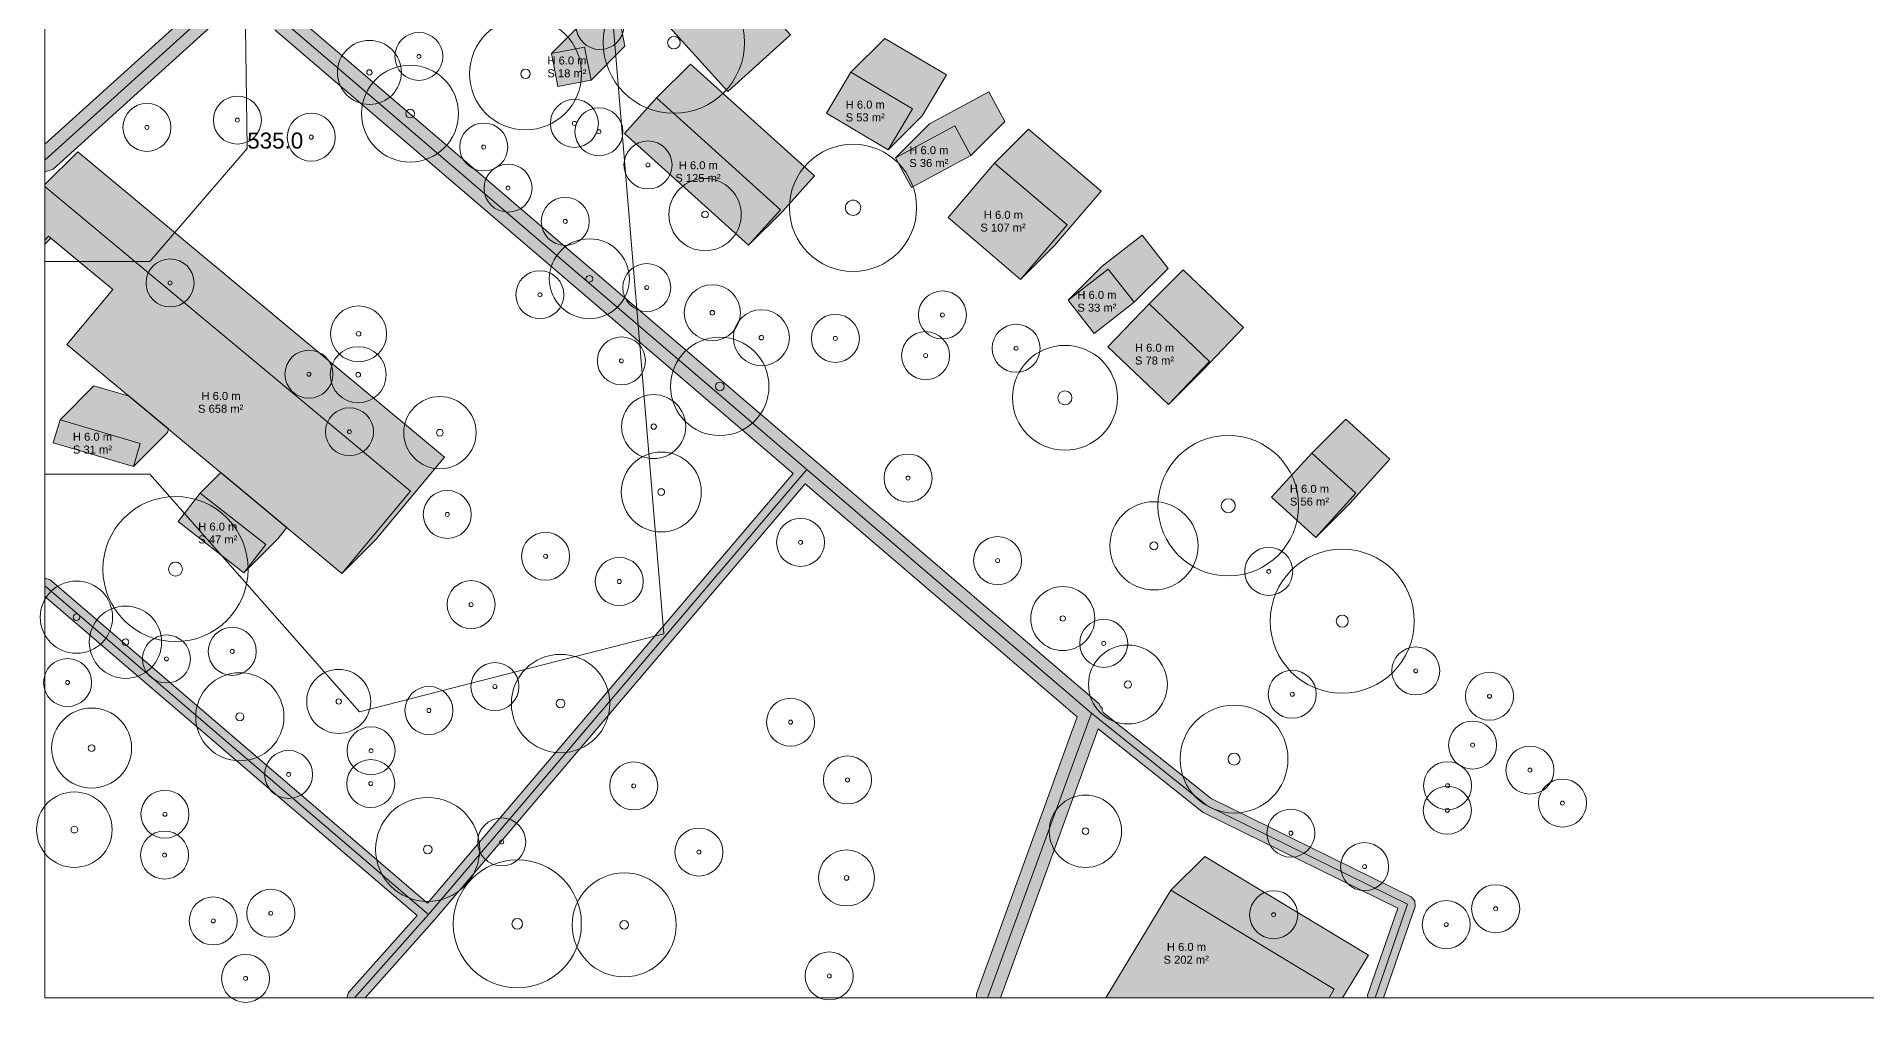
# Model space of a CAD drawing. Header units: metres. Extents: x -3 to 687, y -1 to 1371.
# Drawn here: x -1 to 227.6, y -0.6 to 120.2 of the extents above; entities that cross this region are included whole.
import ezdxf

# ---------------------------------------------------------------- set-up
doc = ezdxf.new("R2010")
doc.units = ezdxf.units.M
doc.header["$MEASUREMENT"] = 0
for name, color, linetype, lineweight, true_color in [('TPX_BUILDING_AREAS_TEXT', 7, 'CONTINUOUS', 0, 0x000000), ('TPX_BUILDING_HEIGHTS_TEXT', 7, 'CONTINUOUS', 0, 0x000000), ('TPX_BUILDINGS', 7, 'CONTINUOUS', 0, 0x000000), ('TPX_BUILDINGS_HATCH', 7, 'CONTINUOUS', 0, 0xf0f0f0), ('TPX_BUILDINGS_SHADOWS_HATCH', 7, 'CONTINUOUS', 0, 0x000000), ('TPX_BUILDINGS_SHADOWS_OUTLINES', 7, 'CONTINUOUS', 0, 0x000000), ('TPX_CONTOUR_LINES_5M', 7, 'CONTINUOUS', 0, 0x969696), ('TPX_CONTOUR_LINES_5M_TEXT', 7, 'CONTINUOUS', 0, 0x000000), ('TPX_FRAME_PROJECT', 7, 'CONTINUOUS', 0, 0x000000), ('TPX_ROADS_AXES', 7, 'CONTINUOUS', 0, 0x323232), ('TPX_ROADS_CONTOURS', 7, 'CONTINUOUS', 0, 0x646464), ('TPX_ROADS_HATCH', 7, 'CONTINUOUS', 0, 0xc8c8c8), ('TPX_VEGETATION_TREES_INDIVIDUAL', 7, 'CONTINUOUS', 0, 0x136734)]:
    doc.layers.add(name, color=color, linetype=linetype, lineweight=lineweight, true_color=true_color)
doc.styles.add('TPX_TEXTE', font='arial.ttf')

# ---------------------------------------------------------------- blocks, each defined once
blk = doc.blocks.new('TREETR009_CR088')
at = {"layer": 'TPX_VEGETATION_TREES_INDIVIDUAL'}
for radius in [8.79, 0.875]:
    blk.add_circle((0, 0, 0.04), radius, dxfattribs=at)
blk = doc.blocks.new('TREETR008_CR090')
at = {"layer": 'TPX_VEGETATION_TREES_INDIVIDUAL'}
for radius in [9, 0.75]:
    blk.add_circle((0, 0, 0.04), radius, dxfattribs=at)
blk = doc.blocks.new('TREETR008_CR067')
at = {"layer": 'TPX_VEGETATION_TREES_INDIVIDUAL'}
for radius in [6.74, 0.75]:
    blk.add_circle((0, 0, 0.04), radius, dxfattribs=at)
blk = doc.blocks.new('TREETR004_CR050')
at = {"layer": 'TPX_VEGETATION_TREES_INDIVIDUAL'}
for radius in [5, 0.417]:
    blk.add_circle((0, 0, 0.04), radius, dxfattribs=at)
blk = doc.blocks.new('TREETR008_CR088')
at = {"layer": 'TPX_VEGETATION_TREES_INDIVIDUAL'}
for radius in [8.83, 0.792]:
    blk.add_circle((0, 0, 0.04), radius, dxfattribs=at)
blk = doc.blocks.new('TREETR005_CR065')
at = {"layer": 'TPX_VEGETATION_TREES_INDIVIDUAL'}
for radius in [6.5, 0.542]:
    blk.add_circle((0, 0, 0.04), radius, dxfattribs=at)
blk = doc.blocks.new('TREETR005_CR049')
at = {"layer": 'TPX_VEGETATION_TREES_INDIVIDUAL'}
for radius in [4.93, 0.458]:
    blk.add_circle((0, 0, 0.04), radius, dxfattribs=at)
blk = doc.blocks.new('TREETR003_CR040')
at = {"layer": 'TPX_VEGETATION_TREES_INDIVIDUAL'}
for radius in [4, 0.333]:
    blk.add_circle((0, 0, 0.04), radius, dxfattribs=at)
blk = doc.blocks.new('TREETR004_CR047')
at = {"layer": 'TPX_VEGETATION_TREES_INDIVIDUAL'}
for radius in [4.72, 0.417]:
    blk.add_circle((0, 0, 0.04), radius, dxfattribs=at)
blk = doc.blocks.new('TREETR005_CR062')
at = {"layer": 'TPX_VEGETATION_TREES_INDIVIDUAL'}
for radius in [6.15, 0.542]:
    blk.add_circle((0, 0, 0.04), radius, dxfattribs=at)
blk = doc.blocks.new('TREETR005_CR061')
at = {"layer": 'TPX_VEGETATION_TREES_INDIVIDUAL'}
for radius in [6.05, 0.542]:
    blk.add_circle((0, 0, 0.04), radius, dxfattribs=at)
blk = doc.blocks.new('TREETR003_CR035')
at = {"layer": 'TPX_VEGETATION_TREES_INDIVIDUAL'}
for radius in [3.5, 0.292]:
    blk.add_circle((0, 0, 0.04), radius, dxfattribs=at)
blk = doc.blocks.new('TREETR003_CR030')
at = {"layer": 'TPX_VEGETATION_TREES_INDIVIDUAL'}
for radius in [3, 0.25]:
    blk.add_circle((0, 0, 0.04), radius, dxfattribs=at)
blk = doc.blocks.new('TREETR006_CR070')
at = {"layer": 'TPX_VEGETATION_TREES_INDIVIDUAL'}
for radius in [7, 0.583]:
    blk.add_circle((0, 0, 0.04), radius, dxfattribs=at)
blk = doc.blocks.new('TREETR007_CR080')
at = {"layer": 'TPX_VEGETATION_TREES_INDIVIDUAL'}
for radius in [8, 0.667]:
    blk.add_circle((0, 0, 0.04), radius, dxfattribs=at)
blk = doc.blocks.new('TREETR004_CR045')
at = {"layer": 'TPX_VEGETATION_TREES_INDIVIDUAL'}
for radius in [4.52, 0.417]:
    blk.add_circle((0, 0, 0.04), radius, dxfattribs=at)
blk = doc.blocks.new('TREETR009_CR091')
at = {"layer": 'TPX_VEGETATION_TREES_INDIVIDUAL'}
for radius in [9.07, 0.875]:
    blk.add_circle((0, 0, 0.04), radius, dxfattribs=at)
blk = doc.blocks.new('TREETR010_CR080')
at = {"layer": 'TPX_VEGETATION_TREES_INDIVIDUAL'}
for radius in [7.95, 0.958]:
    blk.add_circle((0, 0, 0.04), radius, dxfattribs=at)
blk = doc.blocks.new('TREETR009_CR066')
at = {"layer": 'TPX_VEGETATION_TREES_INDIVIDUAL'}
for radius in [6.56, 0.875]:
    blk.add_circle((0, 0, 0.04), radius, dxfattribs=at)
blk = doc.blocks.new('TREETR005_CR055')
at = {"layer": 'TPX_VEGETATION_TREES_INDIVIDUAL'}
for radius in [5.51, 0.5]:
    blk.add_circle((0, 0, 0.04), radius, dxfattribs=at)

msp = doc.modelspace()

# ---------------------------------------------------------------- hatches: boundary and pattern name
at = {"layer": 'TPX_BUILDINGS_HATCH'}
for points in [[(81.83, 132.93), (74, 125.85), (85.32, 113.34), (93.14, 120.42), (81.83, 132.93)], [(67.43, 118.87), (63.29, 118.08), (64.08, 113.93), (68.23, 114.73), (67.43, 118.87)], [(100.7, 115.72), (97.65, 110.6), (105.36, 106.03), (108.4, 111.16), (100.7, 115.72)], [(76.41, 112.51), (72.41, 108.08), (87.91, 94.09), (91.91, 98.51), (76.41, 112.51)], [(113.68, 109.04), (106.27, 105.04), (108.27, 101.32), (115.7, 105.33), (113.68, 109.04)], [(118.66, 104.37), (112.84, 97.57), (121.91, 89.82), (127.72, 96.63), (118.66, 104.37)], [(0, 101.44), (0, 94.73), (0.43, 95.25), (8.46, 88.57), (2.72, 81.7), (37.1, 53.04), (45.69, 63.36), (0, 101.44)], [(132.86, 91.11), (127.86, 87.23), (131.1, 83.07), (136.09, 86.96), (132.86, 91.11)], [(137.98, 86.79), (132.82, 81.39), (140.37, 74.18), (145.53, 79.58), (137.98, 86.79)], [(1.88, 72.26), (1.03, 69.4), (11.05, 66.44), (11.89, 69.3), (1.88, 72.26)], [(158.29, 68.11), (153.27, 62.59), (158.79, 57.57), (163.81, 63.09), (158.29, 68.11)], [(19.39, 63.09), (16.63, 59.57), (24.86, 53.13), (27.61, 56.66), (19.39, 63.09)], [(140.7, 13.44), (132.57, 0), (160.47, 0), (161.11, 1.07), (140.7, 13.44)]]:
    msp.add_hatch(color=256, dxfattribs=at).paths.add_polyline_path(points)
at = {"layer": 'TPX_BUILDINGS_SHADOWS_HATCH'}
for points in [[(67.53, 122.32), (63.29, 118.08), (67.43, 118.87), (68.23, 114.73), (72.47, 118.97), (71.68, 123.11), (67.53, 122.32)], [(104.94, 119.96), (100.7, 115.72), (108.4, 111.16), (105.36, 106.03), (109.6, 110.27), (112.64, 115.4), (104.94, 119.96)], [(80.65, 116.75), (76.41, 112.51), (91.91, 98.51), (87.91, 94.09), (92.16, 98.33), (96.15, 102.76), (80.65, 116.75)], [(110.51, 109.28), (106.27, 105.04), (113.68, 109.04), (115.7, 105.33), (119.94, 109.58), (117.93, 113.29), (110.51, 109.28)], [(122.9, 108.62), (118.66, 104.37), (127.72, 96.63), (121.91, 89.82), (126.16, 94.07), (131.97, 100.87), (122.9, 108.62)], [(0, 101.69), (0, 101.44), (45.69, 63.36), (37.1, 53.04), (41.34, 57.29), (49.94, 67.6), (4.1, 105.79), (0, 101.69)], [(0, 94.73), (0, 94.24), (0.74, 94.99), (8.46, 88.57), (0.43, 95.25), (0, 94.73)], [(132.11, 91.47), (127.86, 87.23), (132.86, 91.11), (136.09, 86.96), (140.34, 91.2), (137.1, 95.36), (132.11, 91.47)], [(142.22, 91.03), (137.98, 86.79), (145.53, 79.58), (140.37, 74.18), (144.62, 78.43), (149.77, 83.82), (142.22, 91.03)], [(6.12, 76.5), (1.88, 72.26), (11.89, 69.3), (11.05, 66.44), (15.29, 70.68), (15.42, 71.12), (10.51, 75.21), (6.12, 76.5)], [(162.53, 72.36), (158.29, 68.11), (163.81, 63.09), (158.79, 57.57), (163.03, 61.81), (168.05, 67.34), (162.53, 72.36)], [(21.96, 65.66), (19.39, 63.09), (27.61, 56.66), (24.86, 53.13), (29.1, 57.37), (30.21, 58.79), (21.96, 65.66)], [(144.94, 17.68), (140.7, 13.44), (161.11, 1.07), (160.47, 0), (162.14, 0), (165.36, 5.31), (144.94, 17.68)]]:
    msp.add_hatch(color=256, dxfattribs=at).paths.add_polyline_path(points)
at = {"layer": 'TPX_ROADS_HATCH'}
msp.add_hatch(color=256, dxfattribs=at).paths.add_polyline_path([(0, 52.47), (0, 50.18), (46.5, 10.3), (37.93, 0.66), (37.7, 0), (40.02, 0), (48.67, 9.73), (48.68, 9.75), (95, 64.25), (128.98, 35.14), (116.38, 0.51), (116.4, 0), (119.38, 0), (131.62, 33.62), (144.54, 23.27), (144.73, 23.15), (169.03, 11.22), (165.27, 0.33), (165.29, 0), (167.27, 0), (171.21, 11.4), (171.19, 12.11), (170.71, 12.62), (145.71, 24.9), (132.23, 35.69), (132.24, 35.72), (132.12, 35.96), (132.1, 36.24), (131.87, 36.45), (131.72, 36.74), (96.19, 67.18), (30.48, 123.47), (29.97, 123.75), (22.57, 126.17), (21.79, 126.21), (21.1, 125.86), (0, 106.75), (0, 103.26), (1.01, 103.62), (22.46, 123.05), (28.75, 120.99), (93.48, 65.55), (47.81, 11.81), (0.65, 52.26), (0, 52.47)])

# ---------------------------------------------------------------- linework, layer by layer
at = {"layer": 'TPX_BUILDINGS', "elevation": 0.04}
for points in [[(81.83, 132.93), (74, 125.85), (85.32, 113.34), (93.14, 120.42)], [(67.43, 118.87), (63.29, 118.08), (64.08, 113.93), (68.23, 114.73)], [(100.7, 115.72), (97.65, 110.6), (105.36, 106.03), (108.4, 111.16)], [(76.41, 112.51), (72.41, 108.08), (87.91, 94.09), (91.91, 98.51)], [(113.68, 109.04), (106.27, 105.04), (108.27, 101.32), (115.7, 105.33)], [(118.66, 104.37), (112.84, 97.57), (121.91, 89.82), (127.72, 96.63)], [(0, 101.44), (0, 94.73), (0.43, 95.25), (8.46, 88.57), (2.72, 81.7), (37.1, 53.04), (45.69, 63.36)], [(132.86, 91.11), (127.86, 87.23), (131.1, 83.07), (136.09, 86.96)], [(137.98, 86.79), (132.82, 81.39), (140.37, 74.18), (145.53, 79.58)], [(1.88, 72.26), (1.03, 69.4), (11.05, 66.44), (11.89, 69.3)], [(158.29, 68.11), (153.27, 62.59), (158.79, 57.57), (163.81, 63.09)], [(19.39, 63.09), (16.63, 59.57), (24.86, 53.13), (27.61, 56.66)], [(140.7, 13.44), (132.57, 0), (160.47, 0), (161.11, 1.07)]]:
    msp.add_lwpolyline(points, close=True, dxfattribs=at)
at = {"layer": 'TPX_BUILDINGS_SHADOWS_OUTLINES', "elevation": 0.04}
for points in [[(67.53, 122.32), (63.29, 118.08), (67.43, 118.87), (68.23, 114.73), (72.47, 118.97), (71.68, 123.11)], [(104.94, 119.96), (100.7, 115.72), (108.4, 111.16), (105.36, 106.03), (109.6, 110.27), (112.64, 115.4)], [(80.65, 116.75), (76.41, 112.51), (91.91, 98.51), (87.91, 94.09), (92.16, 98.33), (96.15, 102.76)], [(110.51, 109.28), (106.27, 105.04), (113.68, 109.04), (115.7, 105.33), (119.94, 109.58), (117.93, 113.29)], [(122.9, 108.62), (118.66, 104.37), (127.72, 96.63), (121.91, 89.82), (126.16, 94.07), (131.97, 100.87)], [(0, 101.69), (0, 101.44), (45.69, 63.36), (37.1, 53.04), (41.34, 57.29), (49.94, 67.6), (4.1, 105.79)], [(0, 94.73), (0, 94.24), (0.74, 94.99), (8.46, 88.57), (0.43, 95.25)], [(132.11, 91.47), (127.86, 87.23), (132.86, 91.11), (136.09, 86.96), (140.34, 91.2), (137.1, 95.36)], [(142.22, 91.03), (137.98, 86.79), (145.53, 79.58), (140.37, 74.18), (144.62, 78.43), (149.77, 83.82)], [(6.12, 76.5), (1.88, 72.26), (11.89, 69.3), (11.05, 66.44), (15.29, 70.68), (15.42, 71.12), (10.51, 75.21)], [(162.53, 72.36), (158.29, 68.11), (163.81, 63.09), (158.79, 57.57), (163.03, 61.81), (168.05, 67.34)], [(21.96, 65.66), (19.39, 63.09), (27.61, 56.66), (24.86, 53.13), (29.1, 57.37), (30.21, 58.79)], [(144.94, 17.68), (140.7, 13.44), (161.11, 1.07), (160.47, 0), (162.14, 0), (165.36, 5.31)]]:
    msp.add_lwpolyline(points, close=True, dxfattribs=at)
at = {"layer": 'TPX_CONTOUR_LINES_5M', "elevation": 0.05}
for points in [[(257.98, 0), (246.14, 106.18), (196.53, 166.59), (144.12, 163.58), (91.72, 210.8), (67.26, 166.86), (77.34, 45.51), (39.31, 35.76), (13.1, 65.48), (0, 65.48)], [(0, 92.06), (13.1, 92.06), (25.28, 106.18), (24.83, 136.52), (0, 143.29)]]:
    msp.add_lwpolyline(points, dxfattribs=at)
at = {"layer": 'TPX_FRAME_PROJECT', "elevation": 0}
msp.add_lwpolyline([(0, 0), (681.31, 0), (681.31, 1365.2), (0, 1365.2)], close=True, dxfattribs=at)
at = {"layer": 'TPX_ROADS_AXES', "elevation": 0.03}
for points in [[(130.75, 35.6), (95.21, 66.04), (29.5, 122.33), (22.1, 124.75), (0, 104.73)], [(38.68, 0), (47.92, 10.4), (95.21, 66.04)], [(0, 51.5), (47.92, 10.4)], [(117.79, 0), (130.75, 35.6)], [(166.21, 0), (170.26, 11.72), (145.17, 24.05), (130.75, 35.6)]]:
    msp.add_lwpolyline(points, dxfattribs=at)
at = {"layer": 'TPX_ROADS_CONTOURS', "elevation": 0.03}
for points in [[(21.1, 125.86), (0, 106.75), (0, 103.26), (1.01, 103.62), (22.46, 123.05)], [(28.75, 120.99), (93.48, 65.55), (47.81, 11.81), (0.65, 52.26), (0, 52.47), (0, 50.18), (46.5, 10.3), (37.93, 0.66), (37.7, 0), (40.02, 0), (48.67, 9.73), (48.68, 9.75), (95, 64.25), (128.98, 35.14), (116.38, 0.51), (116.4, 0), (119.38, 0), (131.62, 33.62), (144.54, 23.27), (144.73, 23.15), (169.03, 11.22), (165.27, 0.33), (165.29, 0), (167.27, 0), (171.21, 11.4), (171.19, 12.11), (170.71, 12.62), (145.71, 24.9), (132.23, 35.69), (132.24, 35.72), (132.12, 35.96), (132.1, 36.24), (131.87, 36.45), (131.72, 36.74), (96.19, 67.18), (30.48, 123.47)]]:
    msp.add_lwpolyline(points, dxfattribs=at)

# ---------------------------------------------------------------- block references
at = {"layer": 'TPX_VEGETATION_TREES_INDIVIDUAL'}
for name, p in [('TREETR008_CR088', (78.58, 119.43, 0.04)), ('TREETR003_CR030', (69.35, 121.57, 0.04)), ('TREETR006_CR070', (60.05, 115.53, 0.04)), ('TREETR003_CR040', (40.54, 115.71, 0.04)), ('TREETR003_CR030', (46.72, 117.7, 0.04)), ('TREETR005_CR061', (45.62, 110.55, 0.04)), ('TREETR003_CR030', (24.04, 109.74, 0.04)), ('TREETR003_CR030', (66.15, 109.33, 0.04)), ('TREETR003_CR030', (12.74, 108.83, 0.04)), ('TREETR003_CR030', (33.27, 107.61, 0.04)), ('TREETR003_CR030', (69.22, 108.28, 0.04)), ('TREETR003_CR030', (54.83, 106.38, 0.04)), ('TREETR003_CR030', (75.35, 104.14, 0.04)), ('TREETR010_CR080', (100.97, 98.78, 0.04)), ('TREETR003_CR030', (57.86, 101.24, 0.04)), ('TREETR004_CR045', (82.48, 97.93, 0.04)), ('TREETR003_CR030', (65.01, 97.08, 0.04)), ('TREETR004_CR050', (68.02, 89.9, 0.04)), ('TREETR003_CR030', (15.63, 89.38, 0.04)), ('TREETR003_CR030', (75.2, 88.81, 0.04)), ('TREETR003_CR030', (61.84, 87.91, 0.04)), ('TREETR003_CR035', (83.39, 85.66, 0.04)), ('TREETR003_CR030', (112.14, 85.38, 0.04)), ('TREETR003_CR035', (39.19, 83.02, 0.04)), ('TREETR003_CR035', (89.52, 82.54, 0.04)), ('TREETR003_CR030', (98.76, 82.45, 0.04)), ('TREETR003_CR030', (72.03, 79.64, 0.04)), ('TREETR005_CR062', (84.32, 76.45, 0.04)), ('TREETR003_CR030', (110.04, 80.29, 0.04)), ('TREETR003_CR030', (121.35, 81.21, 0.04)), ('TREETR003_CR030', (32.98, 77.97, 0.04)), ('TREETR003_CR035', (39.14, 77.91, 0.04)), ('TREETR009_CR066', (127.45, 75.02, 0.04)), ('TREETR003_CR030', (38.05, 70.77, 0.04)), ('TREETR004_CR045', (49.35, 70.66, 0.04)), ('TREETR003_CR040', (76.06, 71.42, 0.04)), ('TREETR009_CR088', (147.86, 61.53, 0.04)), ('TREETR004_CR050', (77.01, 63.24, 0.04)), ('TREETR003_CR030', (107.84, 64.98, 0.04)), ('TREETR009_CR091', (16.31, 53.6, 0.04)), ('TREETR003_CR030', (50.27, 60.43, 0.04)), ('TREETR005_CR055', (138.57, 56.51, 0.04)), ('TREETR003_CR030', (94.41, 56.94, 0.04)), ('TREETR003_CR030', (62.55, 55.2, 0.04)), ('TREETR003_CR030', (119.04, 54.66, 0.04)), ('TREETR003_CR030', (71.76, 52.05, 0.04)), ('TREETR003_CR030', (152.92, 53.31, 0.04)), ('TREETR008_CR090', (162.1, 47.09, 0.04)), ('TREETR004_CR045', (3.93, 47.59, 0.04)), ('TREETR003_CR030', (53.25, 49.16, 0.04)), ('TREETR003_CR040', (127.18, 47.42, 0.04)), ('TREETR004_CR045', (10.06, 44.46, 0.04)), ('TREETR003_CR030', (23.4, 43.31, 0.04)), ('TREETR003_CR030', (132.29, 44.31, 0.04)), ('TREETR003_CR030', (15.18, 42.37, 0.04)), ('TREETR005_CR049', (135.32, 39.17, 0.04)), ('TREETR003_CR030', (171.29, 40.87, 0.04)), ('TREETR003_CR030', (2.82, 39.42, 0.04)), ('TREETR003_CR030', (56.23, 38.91, 0.04)), ('TREETR005_CR062', (64.43, 36.79, 0.04)), ('TREETR005_CR055', (24.35, 35.13, 0.04)), ('TREETR003_CR040', (36.7, 37.05, 0.04)), ('TREETR003_CR030', (47.98, 35.92, 0.04)), ('TREETR003_CR030', (155.85, 37.95, 0.04)), ('TREETR003_CR030', (180.5, 37.71, 0.04)), ('TREETR003_CR030', (93.16, 34.46, 0.04)), ('TREETR004_CR050', (5.83, 31.22, 0.04)), ('TREETR008_CR067', (148.58, 29.84, 0.04)), ('TREETR003_CR030', (178.39, 31.6, 0.04)), ('TREETR003_CR030', (40.74, 30.88, 0.04)), ('TREETR003_CR030', (30.44, 27.92, 0.04)), ('TREETR003_CR030', (40.71, 26.79, 0.04)), ('TREETR003_CR030', (100.28, 27.24, 0.04)), ('TREETR003_CR030', (185.55, 28.46, 0.04)), ('TREETR003_CR030', (73.57, 26.48, 0.04)), ('TREETR003_CR030', (175.26, 26.52, 0.04)), ('TREETR004_CR047', (3.67, 21.02, 0.04)), ('TREETR003_CR030', (14.99, 22.95, 0.04)), ('TREETR004_CR045', (130.01, 20.82, 0.04)), ('TREETR003_CR030', (175.23, 23.45, 0.04)), ('TREETR003_CR030', (189.62, 24.34, 0.04)), ('TREETR005_CR065', (47.82, 18.55, 0.04)), ('TREETR003_CR030', (155.68, 20.58, 0.04)), ('TREETR003_CR030', (14.94, 17.84, 0.04)), ('TREETR003_CR030', (57.07, 19.48, 0.04)), ('TREETR003_CR030', (81.71, 18.22, 0.04)), ('TREETR003_CR035', (100.16, 14.98, 0.04)), ('TREETR003_CR030', (164.89, 16.4, 0.04)), ('TREETR007_CR080', (59.02, 9.24, 0.04)), ('TREETR005_CR065', (72.38, 9.11, 0.04)), ('TREETR003_CR030', (181.27, 11.13, 0.04)), ('TREETR003_CR030', (21.02, 9.61, 0.04)), ('TREETR003_CR030', (28.22, 10.56, 0.04)), ('TREETR003_CR030', (153.53, 10.38, 0.04)), ('TREETR003_CR030', (175.09, 9.15, 0.04)), ('TREETR003_CR030', (25.06, 2.42, 0.04)), ('TREETR003_CR030', (97.99, 2.73, 0.04))]:
    msp.add_blockref(name, p, dxfattribs=at)

# ---------------------------------------------------------------- texts
at = {"layer": 'TPX_BUILDING_AREAS_TEXT', "style": 'TPX_TEXTE'}
for s, p in [('S 18 m²', (62.78, 115.1, 0.05)), ('S 53 m²', (100.05, 109.58, 0.05)), ('S 125 m²', (78.76, 102, 0.05)), ('S 36 m²', (108, 103.88, 0.05)), ('S 107 m²', (116.88, 95.8, 0.05)), ('S 33 m²', (129, 85.79, 0.05)), ('S 78 m²', (136.2, 79.18, 0.05)), ('S 658 m²', (19.12, 73.15, 0.05)), ('S 31 m²', (3.49, 68.05, 0.05)), ('S 56 m²', (155.56, 61.54, 0.05)), ('S 47 m²', (19.15, 56.81, 0.05)), ('S 202 m²', (139.77, 4.26, 0.05))]:
    msp.add_text(s, height=1, dxfattribs=at).set_placement(p)
at = {"layer": 'TPX_BUILDING_HEIGHTS_TEXT', "style": 'TPX_TEXTE'}
for p in [(62.78, 116.7, 0.05), (100.05, 111.18, 0.05), (108, 105.48, 0.05), (79.19, 103.6, 0.05), (117.31, 97.4, 0.05), (129, 87.39, 0.05), (136.2, 80.78, 0.05), (19.55, 74.75, 0.05), (3.49, 69.65, 0.05), (155.56, 63.14, 0.05), (19.15, 58.41, 0.05), (140.19, 5.86, 0.05)]:
    msp.add_text('H 6.0 m', height=1, dxfattribs=at).set_placement(p)
at = {"layer": 'TPX_CONTOUR_LINES_5M_TEXT', "style": 'TPX_TEXTE'}
msp.add_text('535.0', height=2, dxfattribs=at).set_placement((25.28, 106.18, 0.05))

doc.saveas('drawing.dxf')
